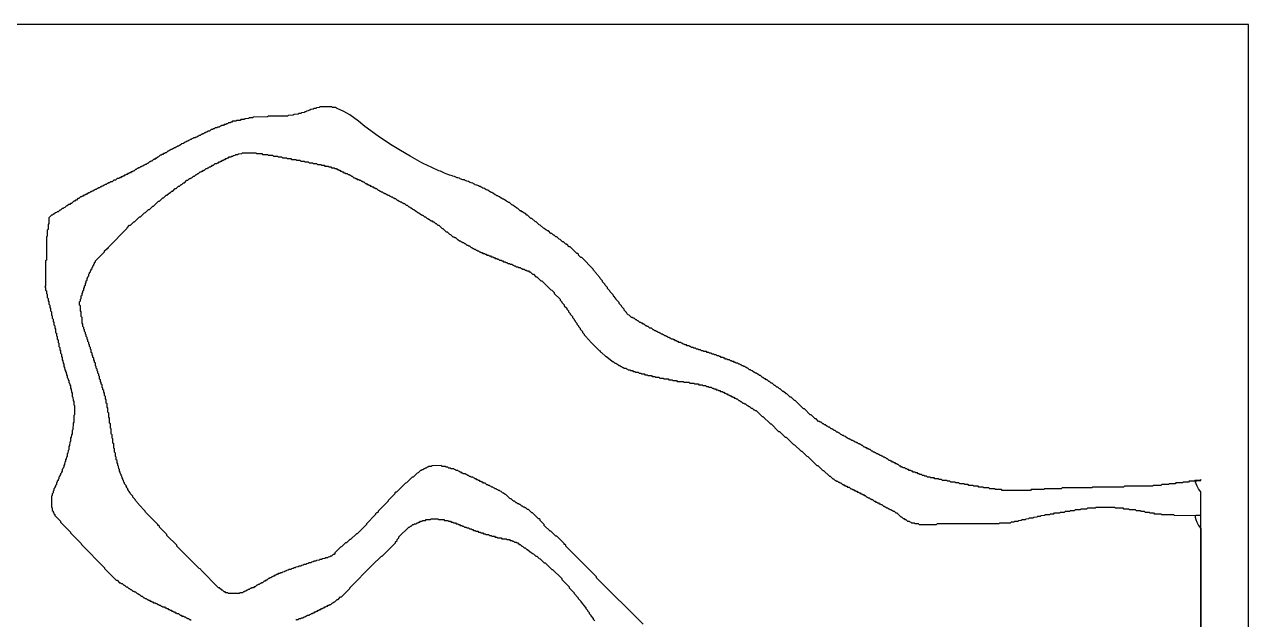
# Model space of a CAD drawing. Header units: millimetres. Extents: x 0 to 6416, y -3898 to 1268.
# Drawn here: x 3081 to 3818, y -1737 to -1379 of the extents above; entities that cross this region are included whole.
import ezdxf

# ---------------------------------------------------------------- set-up
doc = ezdxf.new("R2010")
doc.units = ezdxf.units.MM
for name, color, linetype in [('CUT_OUTER', 1, 'Continuous'), ('ENGRAVE_NEXT', 3, 'Continuous'), ('SHEET_EDGE', 7, 'Continuous')]:
    doc.layers.add(name, color=color, linetype=linetype)

msp = doc.modelspace()

# ---------------------------------------------------------------- linework, layer by layer
at = {"layer": 'CUT_OUTER'}
for points in [[(3788.92, -2097.9), (3788.92, -1660.32), (3787.54, -1658.4), (3786.68, -1656.9), (3786.05, -1655.4), (3785.79, -1654.4), (3785.77, -1653.9), (3785.92, -1653.75), (3786.42, -1653.53), (3788.92, -1653.41), (3788.92, -1652.9), (3788.42, -1653.39), (3785.42, -1653.39), (3784.92, -1653.88), (3781.92, -1653.89), (3781.42, -1654.37), (3778.42, -1654.39), (3777.92, -1654.87), (3773.92, -1654.89), (3773.42, -1655.37), (3769.92, -1655.39), (3769.42, -1655.87), (3765.42, -1655.89), (3764.92, -1656.37), (3760.42, -1656.39), (3759.92, -1656.87), (3742.92, -1656.89), (3742.42, -1657.38), (3723.92, -1657.39), (3723.42, -1657.88), (3705.42, -1657.89), (3704.92, -1658.37), (3694.92, -1658.39), (3694.42, -1658.87), (3686.92, -1658.89), (3686.42, -1659.37), (3669.42, -1659.36), (3668.92, -1658.88), (3665.42, -1658.86), (3664.92, -1658.38), (3661.92, -1658.36), (3661.42, -1657.88), (3658.42, -1657.86), (3657.92, -1657.38), (3655.42, -1657.36), (3654.92, -1656.88), (3652.42, -1656.86), (3651.92, -1656.38), (3649.42, -1656.36), (3648.92, -1655.88), (3646.92, -1655.86), (3646.42, -1655.38), (3643.92, -1655.36), (3643.42, -1654.88), (3641.42, -1654.86), (3640.92, -1654.38), (3638.42, -1654.36), (3637.92, -1653.88), (3636.42, -1653.86), (3635.92, -1653.38), (3633.42, -1653.35), (3632.92, -1652.88), (3631.42, -1652.85), (3630.92, -1652.38), (3628.92, -1652.35), (3628.42, -1651.88), (3626.42, -1651.85), (3625.92, -1651.37), (3624.42, -1651.35), (3623.92, -1650.87), (3622.92, -1650.85), (3622.42, -1650.37), (3621.42, -1650.35), (3620.92, -1649.87), (3619.92, -1649.85), (3619.47, -1649.4), (3618.92, -1649.35), (3618.42, -1648.87), (3617.42, -1648.85), (3616.92, -1648.37), (3615.92, -1648.35), (3615.47, -1647.9), (3614.92, -1647.85), (3614.42, -1647.37), (3613.42, -1647.35), (3612.97, -1646.9), (3612.42, -1646.85), (3611.92, -1646.37), (3611.42, -1646.35), (3610.92, -1645.87), (3609.92, -1645.85), (3609.47, -1645.4), (3608.92, -1645.35), (3608.42, -1644.87), (3607.92, -1644.85), (3606.92, -1643.87), (3606.42, -1643.85), (3605.92, -1643.37), (3605.42, -1643.35), (3604.92, -1642.87), (3604.42, -1642.85), (3603.92, -1642.37), (3603.42, -1642.35), (3602.92, -1641.87), (3602.42, -1641.85), (3601.92, -1641.37), (3601.42, -1641.35), (3600.42, -1640.37), (3599.92, -1640.36), (3599.42, -1639.87), (3598.92, -1639.86), (3598.42, -1639.37), (3597.92, -1639.35), (3597.42, -1638.87), (3596.92, -1638.85), (3596.42, -1638.37), (3595.92, -1638.35), (3595.42, -1637.87), (3594.92, -1637.85), (3594.42, -1637.37), (3593.92, -1637.35), (3593.42, -1636.87), (3592.92, -1636.85), (3592.42, -1636.37), (3591.92, -1636.35), (3591.42, -1635.87), (3590.92, -1635.85), (3589.92, -1634.87), (3589.42, -1634.86), (3588.92, -1634.37), (3588.42, -1634.35), (3587.92, -1633.87), (3587.42, -1633.85), (3586.92, -1633.37), (3586.42, -1633.35), (3585.42, -1632.37), (3584.92, -1632.36), (3584.42, -1631.87), (3583.92, -1631.86), (3583.42, -1631.37), (3582.92, -1631.35), (3582.42, -1630.87), (3581.92, -1630.85), (3581.42, -1630.37), (3580.92, -1630.35), (3580.42, -1629.87), (3579.92, -1629.85), (3579.42, -1629.37), (3578.92, -1629.35), (3578.42, -1628.87), (3577.92, -1628.85), (3577.42, -1628.37), (3576.92, -1628.35), (3576.42, -1627.87), (3575.92, -1627.85), (3574.92, -1626.87), (3574.42, -1626.85), (3573.92, -1626.37), (3573.42, -1626.35), (3572.92, -1625.87), (3572.42, -1625.85), (3571.46, -1624.9), (3570.92, -1624.85), (3570.42, -1624.37), (3569.92, -1624.35), (3568.92, -1623.37), (3568.42, -1623.36), (3567.92, -1622.87), (3567.42, -1622.85), (3566.92, -1622.37), (3566.42, -1622.35), (3565.42, -1621.37), (3564.92, -1621.35), (3564.42, -1620.87), (3563.92, -1620.85), (3562.92, -1619.87), (3562.42, -1619.85), (3561.92, -1619.37), (3561.42, -1619.35), (3560.42, -1618.37), (3559.92, -1618.35), (3559.42, -1617.87), (3558.92, -1617.85), (3557.42, -1616.37), (3556.92, -1616.35), (3554.45, -1613.9), (3553.92, -1613.85), (3550.45, -1610.4), (3549.92, -1610.36), (3544.94, -1605.4), (3544.42, -1605.36), (3542.44, -1603.4), (3541.92, -1603.36), (3539.92, -1601.38), (3539.42, -1601.36), (3537.94, -1599.9), (3537.42, -1599.86), (3535.92, -1598.38), (3535.42, -1598.37), (3534.42, -1597.38), (3533.92, -1597.37), (3532.92, -1596.38), (3532.42, -1596.36), (3530.94, -1594.9), (3530.42, -1594.87), (3529.42, -1593.88), (3528.92, -1593.87), (3527.92, -1592.88), (3527.42, -1592.87), (3526.92, -1592.38), (3526.42, -1592.37), (3525.44, -1591.4), (3524.92, -1591.37), (3523.92, -1590.38), (3523.42, -1590.37), (3522.42, -1589.38), (3521.92, -1589.37), (3521.42, -1588.88), (3520.92, -1588.87), (3520.42, -1588.38), (3519.92, -1588.37), (3518.94, -1587.4), (3518.42, -1587.37), (3517.92, -1586.88), (3517.42, -1586.87), (3516.42, -1585.88), (3515.92, -1585.87), (3515.42, -1585.38), (3514.92, -1585.37), (3514.42, -1584.88), (3513.92, -1584.87), (3513.42, -1584.38), (3512.92, -1584.37), (3512.42, -1583.88), (3511.92, -1583.87), (3511.45, -1583.4), (3510.92, -1583.37), (3510.42, -1582.88), (3509.42, -1582.87), (3508.95, -1582.4), (3508.42, -1582.37), (3507.92, -1581.88), (3506.92, -1581.86), (3506.45, -1581.4), (3505.92, -1581.37), (3505.42, -1580.88), (3504.42, -1580.86), (3503.92, -1580.38), (3502.92, -1580.36), (3502.45, -1579.9), (3501.92, -1579.87), (3501.42, -1579.38), (3500.42, -1579.36), (3499.95, -1578.9), (3499.42, -1578.87), (3498.92, -1578.38), (3497.92, -1578.36), (3497.42, -1577.88), (3496.42, -1577.86), (3495.92, -1577.38), (3494.92, -1577.36), (3494.42, -1576.88), (3493.42, -1576.86), (3492.92, -1576.38), (3491.92, -1576.36), (3491.42, -1575.88), (3489.92, -1575.86), (3489.42, -1575.38), (3488.42, -1575.36), (3487.92, -1574.88), (3486.92, -1574.85), (3486.42, -1574.38), (3485.42, -1574.35), (3484.92, -1573.88), (3483.92, -1573.85), (3483.42, -1573.37), (3482.42, -1573.35), (3481.97, -1572.9), (3481.42, -1572.85), (3480.92, -1572.37), (3479.92, -1572.35), (3479.42, -1571.87), (3478.42, -1571.85), (3477.97, -1571.4), (3477.42, -1571.35), (3476.92, -1570.87), (3476.42, -1570.85), (3475.92, -1570.37), (3474.92, -1570.35), (3474.47, -1569.9), (3473.92, -1569.85), (3473.42, -1569.37), (3472.92, -1569.35), (3472.42, -1568.87), (3471.92, -1568.85), (3471.42, -1568.37), (3470.42, -1568.34), (3469.92, -1567.87), (3469.42, -1567.85), (3468.92, -1567.37), (3468.42, -1567.35), (3467.92, -1566.87), (3467.42, -1566.85), (3466.92, -1566.37), (3466.42, -1566.35), (3465.92, -1565.87), (3465.42, -1565.84), (3464.92, -1565.37), (3464.42, -1565.34), (3463.92, -1564.87), (3463.42, -1564.84), (3462.92, -1564.36), (3462.42, -1564.34), (3461.92, -1563.86), (3461.42, -1563.84), (3460.92, -1563.36), (3460.42, -1563.34), (3459.92, -1562.86), (3459.42, -1562.84), (3458.42, -1561.87), (3457.42, -1561.83), (3456.42, -1560.86), (3455.92, -1560.84), (3455.42, -1560.36), (3454.92, -1560.33), (3453.92, -1559.36), (3453.42, -1559.34), (3452.92, -1558.86), (3452.42, -1558.83), (3451.92, -1558.36), (3451.42, -1558.33), (3450.42, -1557.36), (3449.92, -1557.33), (3449.42, -1556.85), (3448.92, -1556.82), (3447.92, -1555.86), (3447.42, -1555.82), (3446.92, -1555.35), (3446.42, -1555.31), (3444.98, -1553.9), (3444.42, -1553.8), (3443.51, -1552.9), (3443.47, -1552.4), (3442, -1550.9), (3441.96, -1550.4), (3440.49, -1548.9), (3440.46, -1548.4), (3438.99, -1546.9), (3438.96, -1546.4), (3436.99, -1544.4), (3436.96, -1543.9), (3435.48, -1542.4), (3435.42, -1541.85), (3433.48, -1539.9), (3433.46, -1539.4), (3431.98, -1537.9), (3431.92, -1537.35), (3430.48, -1535.9), (3430.42, -1535.35), (3428.98, -1533.9), (3428.92, -1533.35), (3427.48, -1531.9), (3427.42, -1531.35), (3425.48, -1529.4), (3425.42, -1528.85), (3423.48, -1526.9), (3423.42, -1526.36), (3416.47, -1519.4), (3415.92, -1519.33), (3414.98, -1518.4), (3414.49, -1517.9), (3414.46, -1517.4), (3413.96, -1516.9), (3413.42, -1516.83), (3409.47, -1512.9), (3408.92, -1512.82), (3407.48, -1511.4), (3406.92, -1511.32), (3405.48, -1509.9), (3404.92, -1509.81), (3403.48, -1508.4), (3402.92, -1508.31), (3401.42, -1506.85), (3400.92, -1506.81), (3399.92, -1505.84), (3399.42, -1505.8), (3398.42, -1504.84), (3397.92, -1504.79), (3396.42, -1503.34), (3395.92, -1503.3), (3395.42, -1502.83), (3394.92, -1502.78), (3393.92, -1501.83), (3393.42, -1501.78), (3391.51, -1499.9), (3391.42, -1499.83), (3390.92, -1499.77), (3389.01, -1497.9), (3388.92, -1497.83), (3388.42, -1497.77), (3386.51, -1495.9), (3386.42, -1495.82), (3385.92, -1495.77), (3383.92, -1493.82), (3383.42, -1493.77), (3382.53, -1492.9), (3382.42, -1492.82), (3381.92, -1492.76), (3380.92, -1491.82), (3380.42, -1491.76), (3379.92, -1491.3), (3379.42, -1491.23), (3378.04, -1489.9), (3377.92, -1489.81), (3377.42, -1489.74), (3376.42, -1488.8), (3375.92, -1488.73), (3374.92, -1487.8), (3374.42, -1487.72), (3372.92, -1486.3), (3372.42, -1486.24), (3371.92, -1485.79), (3371.42, -1485.71), (3370.42, -1484.79), (3369.92, -1484.72), (3369.42, -1484.29), (3368.92, -1484.21), (3368.42, -1483.77), (3367.92, -1483.69), (3366.92, -1482.78), (3366.42, -1482.7), (3365.92, -1482.27), (3365.42, -1482.19), (3364.92, -1481.76), (3364.42, -1481.66), (3363.42, -1480.77), (3362.92, -1480.68), (3362.42, -1480.26), (3361.92, -1480.17), (3361.42, -1479.75), (3360.92, -1479.65), (3359.92, -1478.77), (3358.92, -1478.61), (3357.92, -1477.76), (3356.92, -1477.61), (3356.42, -1477.22), (3355.92, -1477.11), (3355.42, -1476.72), (3354.92, -1476.61), (3354.42, -1476.22), (3353.92, -1476.11), (3353.42, -1475.73), (3352.42, -1475.55), (3351.92, -1475.2), (3351.42, -1475.07), (3350.92, -1474.71), (3349.92, -1474.51), (3349.42, -1474.17), (3348.92, -1474.04), (3348.42, -1473.69), (3347.42, -1473.48), (3346.92, -1473.15), (3346.42, -1473.01), (3345.92, -1472.68), (3344.92, -1472.56), (3343.42, -1471.95), (3342.92, -1471.65), (3341.92, -1471.51), (3341.42, -1471.34), (3339.92, -1470.62), (3338.92, -1470.46), (3338.42, -1470.3), (3337.92, -1470.05), (3336.92, -1469.78), (3336.42, -1469.53), (3335.92, -1469.42), (3334.92, -1469), (3333.92, -1468.69), (3331.42, -1467.47), (3330.42, -1467.13), (3328.92, -1466.41), (3327.92, -1466.05), (3325.42, -1464.83), (3324.42, -1464.44), (3320.34, -1462.4), (3313.18, -1458.4), (3307.42, -1455.07), (3301.42, -1451.31), (3293.92, -1446.42), (3285.92, -1440.54), (3282.06, -1437.4), (3276.92, -1433.48), (3273.42, -1431.45), (3269.42, -1429.63), (3268.92, -1429.51), (3268.42, -1429.21), (3266.92, -1429.14), (3266.42, -1429.05), (3265.92, -1428.74), (3258.92, -1428.8), (3258.42, -1429.2), (3256.92, -1429.31), (3256.42, -1429.72), (3255.42, -1429.8), (3254.92, -1430.21), (3253.42, -1430.31), (3252.92, -1430.74), (3252.42, -1430.8), (3252.24, -1430.9), (3251.92, -1431.22), (3250.92, -1431.31), (3250.42, -1431.73), (3249.92, -1431.79), (3249.42, -1432.21), (3247.92, -1432.31), (3247.42, -1432.73), (3246.42, -1432.81), (3245.92, -1433.22), (3243.42, -1433.32), (3242.92, -1433.74), (3239.92, -1433.83), (3239.42, -1434.25), (3227.92, -1434.36), (3227.42, -1434.8), (3218.92, -1434.87), (3218.42, -1435.33), (3216.42, -1435.37), (3215.92, -1435.83), (3213.92, -1435.87), (3213.42, -1436.34), (3211.42, -1436.37), (3210.92, -1436.84), (3208.92, -1436.87), (3208.42, -1437.35), (3206.42, -1437.38), (3205.92, -1437.86), (3205.37, -1437.9), (3204.92, -1438.35), (3203.92, -1438.37), (3203.42, -1438.85), (3202.86, -1438.9), (3202.42, -1439.35), (3201.42, -1439.37), (3200.92, -1439.85), (3199.92, -1439.88), (3199.42, -1440.36), (3198.87, -1440.4), (3198.42, -1440.85), (3197.42, -1440.88), (3196.92, -1441.35), (3195.92, -1441.38), (3195.42, -1441.86), (3194.87, -1441.9), (3194.42, -1442.36), (3193.42, -1442.38), (3192.42, -1443.35), (3191.42, -1443.38), (3190.92, -1443.86), (3190.42, -1443.88), (3189.92, -1444.36), (3189.42, -1444.37), (3188.92, -1444.86), (3188.42, -1444.87), (3187.92, -1445.36), (3187.42, -1445.37), (3186.92, -1445.86), (3186.42, -1445.87), (3185.92, -1446.36), (3185.42, -1446.37), (3184.92, -1446.86), (3184.37, -1446.9), (3183.92, -1447.36), (3182.92, -1447.38), (3182.42, -1447.86), (3181.88, -1447.9), (3181.42, -1448.36), (3180.92, -1448.38), (3180.42, -1448.86), (3179.92, -1448.88), (3179.42, -1449.36), (3178.92, -1449.38), (3178.42, -1449.86), (3177.92, -1449.88), (3176.92, -1450.85), (3175.92, -1450.88), (3174.92, -1451.86), (3174.42, -1451.87), (3173.92, -1452.36), (3173.42, -1452.38), (3172.92, -1452.86), (3172.42, -1452.88), (3171.92, -1453.36), (3171.42, -1453.38), (3170.92, -1453.86), (3170.42, -1453.88), (3169.92, -1454.36), (3169.42, -1454.38), (3168.92, -1454.86), (3168.42, -1454.88), (3167.92, -1455.36), (3167.42, -1455.38), (3166.42, -1456.36), (3165.92, -1456.37), (3165.42, -1456.86), (3164.92, -1456.88), (3164.42, -1457.36), (3163.92, -1457.38), (3163.42, -1457.86), (3162.92, -1457.88), (3161.92, -1458.86), (3161.38, -1458.9), (3160.42, -1459.86), (3159.92, -1459.87), (3159.42, -1460.36), (3158.92, -1460.38), (3157.92, -1461.36), (3157.42, -1461.37), (3156.92, -1461.86), (3156.42, -1461.88), (3155.42, -1462.85), (3154.92, -1462.87), (3154.42, -1463.36), (3153.92, -1463.37), (3153.42, -1463.86), (3152.92, -1463.87), (3152.42, -1464.36), (3151.92, -1464.37), (3151.42, -1464.86), (3150.92, -1464.87), (3150.42, -1465.36), (3149.92, -1465.37), (3149.42, -1465.86), (3148.92, -1465.87), (3148.42, -1466.36), (3147.92, -1466.38), (3146.92, -1467.35), (3146.42, -1467.37), (3145.92, -1467.86), (3145.42, -1467.87), (3144.92, -1468.36), (3144.42, -1468.37), (3143.92, -1468.86), (3143.42, -1468.87), (3142.92, -1469.36), (3142.42, -1469.37), (3141.92, -1469.86), (3141.42, -1469.87), (3140.92, -1470.36), (3140.42, -1470.37), (3139.92, -1470.86), (3139.42, -1470.87), (3138.92, -1471.36), (3138.37, -1471.4), (3137.92, -1471.85), (3136.92, -1471.88), (3135.92, -1472.85), (3134.92, -1472.88), (3133.92, -1473.85), (3132.92, -1473.88), (3132.42, -1474.36), (3131.88, -1474.4), (3131.42, -1474.86), (3130.92, -1474.87), (3130.42, -1475.36), (3129.92, -1475.37), (3129.42, -1475.86), (3128.92, -1475.87), (3128.42, -1476.36), (3127.92, -1476.37), (3127.42, -1476.86), (3126.92, -1476.87), (3126.42, -1477.36), (3125.92, -1477.37), (3125.42, -1477.86), (3124.92, -1477.87), (3124.42, -1478.36), (3123.92, -1478.37), (3123.42, -1478.86), (3122.92, -1478.87), (3122.42, -1479.36), (3121.92, -1479.37), (3121.42, -1479.86), (3120.92, -1479.87), (3120.42, -1480.36), (3119.92, -1480.37), (3119.42, -1480.86), (3118.92, -1480.87), (3118.42, -1481.36), (3117.92, -1481.37), (3117.42, -1481.86), (3116.92, -1481.87), (3116.42, -1482.36), (3115.92, -1482.38), (3115.42, -1482.86), (3114.92, -1482.88), (3113.92, -1483.86), (3113.38, -1483.9), (3112.42, -1484.85), (3111.92, -1484.87), (3111.42, -1485.36), (3110.88, -1485.4), (3109.42, -1486.85), (3108.92, -1486.87), (3108.42, -1487.36), (3107.92, -1487.37), (3106.92, -1488.35), (3106.38, -1488.4), (3105.42, -1489.35), (3104.92, -1489.37), (3104.42, -1489.86), (3103.92, -1489.87), (3102.92, -1490.86), (3102.42, -1490.87), (3101.42, -1491.86), (3100.92, -1491.87), (3100.42, -1492.36), (3099.92, -1492.38), (3098.92, -1493.36), (3098.42, -1493.38), (3097.92, -1493.87), (3097.42, -1493.88), (3095.92, -1495.38), (3095.87, -1498.9), (3095.39, -1499.4), (3095.37, -1502.4), (3094.89, -1502.9), (3094.86, -1506.4), (3094.39, -1506.9), (3094.36, -1520.9), (3093.89, -1521.4), (3093.88, -1536.4), (3093.4, -1536.9), (3093.88, -1537.4), (3093.9, -1538.9), (3094.37, -1539.4), (3094.39, -1540.9), (3094.87, -1541.4), (3094.9, -1543.4), (3095.37, -1543.9), (3095.4, -1545.4), (3095.87, -1545.9), (3095.89, -1547.4), (3096.37, -1547.9), (3096.39, -1549.4), (3096.87, -1549.9), (3096.89, -1551.4), (3097.37, -1551.9), (3097.4, -1553.9), (3097.88, -1554.4), (3097.9, -1555.9), (3098.38, -1556.4), (3098.4, -1557.9), (3098.88, -1558.4), (3098.9, -1559.9), (3099.38, -1560.4), (3099.4, -1561.9), (3099.88, -1562.4), (3099.9, -1564.4), (3100.38, -1564.9), (3100.4, -1566.4), (3100.88, -1566.9), (3100.9, -1568.4), (3101.38, -1568.9), (3101.4, -1570.4), (3101.88, -1570.9), (3101.9, -1572.9), (3102.38, -1573.4), (3102.4, -1574.9), (3102.88, -1575.4), (3102.9, -1576.9), (3103.38, -1577.4), (3103.4, -1578.9), (3103.88, -1579.4), (3103.9, -1580.9), (3104.38, -1581.4), (3104.4, -1582.9), (3104.88, -1583.4), (3104.9, -1584.9), (3105.38, -1585.4), (3105.4, -1586.9), (3105.89, -1587.4), (3105.92, -1587.94), (3106.38, -1588.4), (3106.4, -1589.9), (3106.88, -1590.4), (3106.9, -1591.4), (3107.38, -1591.9), (3107.4, -1592.9), (3107.88, -1593.4), (3107.9, -1594.4), (3108.38, -1594.9), (3108.4, -1595.9), (3108.88, -1596.4), (3108.9, -1597.9), (3109.38, -1598.4), (3109.4, -1600.4), (3109.88, -1600.9), (3109.9, -1602.9), (3110.38, -1603.4), (3110.4, -1605.4), (3110.88, -1605.9), (3110.9, -1607.9), (3111.37, -1608.4), (3111.38, -1608.9), (3111.37, -1613.9), (3110.9, -1614.4), (3110.88, -1618.4), (3110.4, -1618.9), (3110.37, -1622.9), (3109.9, -1623.4), (3109.87, -1625.4), (3109.4, -1625.9), (3109.38, -1627.4), (3108.9, -1627.9), (3108.88, -1629.9), (3108.4, -1630.4), (3108.38, -1632.4), (3107.9, -1632.9), (3107.87, -1634.9), (3107.4, -1635.4), (3107.37, -1636.9), (3106.9, -1637.4), (3106.87, -1638.9), (3106.39, -1639.4), (3106.37, -1640.4), (3105.89, -1640.9), (3105.88, -1641.9), (3105.4, -1642.4), (3105.37, -1643.9), (3104.89, -1644.4), (3104.87, -1645.4), (3104.42, -1645.86), (3104.38, -1646.4), (3103.89, -1646.9), (3103.87, -1647.9), (3103.42, -1648.36), (3103.38, -1648.9), (3102.89, -1649.4), (3102.88, -1649.9), (3102.39, -1650.4), (3102.38, -1650.9), (3101.9, -1651.4), (3101.88, -1652.4), (3101.42, -1652.86), (3101.38, -1653.4), (3100.9, -1653.9), (3100.88, -1654.4), (3100.4, -1654.9), (3100.38, -1655.9), (3099.92, -1656.36), (3099.88, -1656.9), (3099.4, -1657.4), (3099.39, -1657.9), (3098.9, -1658.4), (3098.88, -1659.4), (3098.4, -1659.9), (3098.39, -1660.9), (3097.9, -1661.4), (3097.89, -1662.4), (3097.4, -1662.9), (3097.4, -1669.4), (3097.89, -1669.9), (3097.9, -1671.4), (3098.39, -1671.9), (3098.4, -1672.4), (3098.89, -1672.9), (3098.92, -1673.43), (3099.39, -1673.9), (3099.4, -1674.4), (3102.87, -1677.9), (3102.92, -1678.43), (3108.86, -1684.4), (3108.92, -1684.94), (3115.36, -1691.4), (3115.42, -1691.94), (3129.36, -1705.9), (3129.42, -1706.44), (3136.39, -1713.4), (3136.92, -1713.44), (3138.42, -1714.92), (3138.92, -1714.94), (3139.42, -1715.42), (3139.92, -1715.44), (3140.92, -1716.42), (3141.42, -1716.44), (3142.42, -1717.42), (3142.92, -1717.44), (3143.92, -1718.42), (3144.42, -1718.44), (3144.92, -1718.92), (3145.42, -1718.94), (3146.42, -1719.92), (3146.92, -1719.94), (3147.42, -1720.42), (3147.92, -1720.44), (3148.92, -1721.42), (3149.42, -1721.44), (3149.92, -1721.92), (3150.42, -1721.94), (3151.39, -1722.9), (3151.92, -1722.94), (3152.92, -1723.92), (3153.42, -1723.93), (3153.92, -1724.42), (3154.42, -1724.43), (3154.92, -1724.92), (3155.42, -1724.93), (3155.92, -1725.42), (3156.42, -1725.43), (3156.92, -1725.92), (3157.42, -1725.93), (3157.88, -1726.4), (3158.42, -1726.43), (3158.92, -1726.92), (3159.92, -1726.94), (3160.38, -1727.4), (3160.92, -1727.43), (3161.42, -1727.92), (3161.92, -1727.93), (3162.42, -1728.42), (3162.92, -1728.43), (3163.42, -1728.92), (3163.92, -1728.93), (3164.42, -1729.42), (3165.42, -1729.44), (3165.88, -1729.9), (3166.42, -1729.93), (3166.92, -1730.42), (3167.42, -1730.43), (3167.92, -1730.92), (3168.42, -1730.93), (3168.92, -1731.42), (3169.42, -1731.43), (3169.92, -1731.92), (3170.42, -1731.93), (3170.92, -1732.42), (3171.42, -1732.43), (3171.92, -1732.92), (3172.42, -1732.93), (3172.92, -1733.42), (3173.92, -1733.44), (3174.92, -1734.42), (3175.42, -1734.43), (3175.92, -1734.92), (3176.92, -1734.93), (3177.38, -1735.4), (3177.92, -1735.43), (3178.42, -1735.92), (3178.92, -1735.93), (3179.42, -1736.42), (3179.92, -1736.43), (3180.42, -1736.92), (3180.92, -1736.93), (3181.42, -1737.42)], [(3244.42, -1737.42), (3244.92, -1736.94), (3245.92, -1736.92), (3246.42, -1736.44), (3247.42, -1736.42), (3247.92, -1735.94), (3248.92, -1735.92), (3249.42, -1735.43), (3249.92, -1735.42), (3250.42, -1734.94), (3250.95, -1734.9), (3251.42, -1734.44), (3252.42, -1734.42), (3252.92, -1733.93), (3253.45, -1733.9), (3253.92, -1733.43), (3254.42, -1733.42), (3254.92, -1732.93), (3255.42, -1732.92), (3255.92, -1732.43), (3256.42, -1732.42), (3256.92, -1731.93), (3257.42, -1731.92), (3257.92, -1731.43), (3258.45, -1731.4), (3258.92, -1730.93), (3259.42, -1730.92), (3259.92, -1730.43), (3260.42, -1730.42), (3260.92, -1729.93), (3261.42, -1729.92), (3261.92, -1729.43), (3262.42, -1729.42), (3262.92, -1728.93), (3263.42, -1728.92), (3263.92, -1728.43), (3264.42, -1728.42), (3264.92, -1727.93), (3265.42, -1727.92), (3266.42, -1726.93), (3266.92, -1726.92), (3267.42, -1726.43), (3267.92, -1726.42), (3269.42, -1724.93), (3269.94, -1724.9), (3271.42, -1723.43), (3271.94, -1723.4), (3276.92, -1718.42), (3276.95, -1717.9), (3290.42, -1704.43), (3295.92, -1698.94), (3296.44, -1698.9), (3304.42, -1690.93), (3304.45, -1690.4), (3305.42, -1689.43), (3305.46, -1688.9), (3306.44, -1687.9), (3306.47, -1687.4), (3312.42, -1681.46), (3312.92, -1681.44), (3313.42, -1680.95), (3313.92, -1680.93), (3314.92, -1679.96), (3315.42, -1679.94), (3315.92, -1679.46), (3316.92, -1679.43), (3317.42, -1678.95), (3317.92, -1678.93), (3318.42, -1678.46), (3318.98, -1678.4), (3319.42, -1677.96), (3320.42, -1677.93), (3320.92, -1677.46), (3322.42, -1677.43), (3322.92, -1676.96), (3325.42, -1676.93), (3325.92, -1676.46), (3327.92, -1676.44), (3329.92, -1676.46), (3330.42, -1676.93), (3333.42, -1676.95), (3333.92, -1677.42), (3335.92, -1677.45), (3336.42, -1677.92), (3337.42, -1677.94), (3337.92, -1678.42), (3338.92, -1678.44), (3339.42, -1678.92), (3340.42, -1678.94), (3340.92, -1679.42), (3341.92, -1679.44), (3342.38, -1679.9), (3342.92, -1679.93), (3343.42, -1680.42), (3344.42, -1680.43), (3344.88, -1680.9), (3345.42, -1680.93), (3345.92, -1681.42), (3346.92, -1681.43), (3347.42, -1681.92), (3348.42, -1681.93), (3348.92, -1682.41), (3349.92, -1682.43), (3350.39, -1682.9), (3350.92, -1682.92), (3351.42, -1683.41), (3352.42, -1683.43), (3352.92, -1683.91), (3353.92, -1683.92), (3354.42, -1684.41), (3355.42, -1684.42), (3355.92, -1684.91), (3356.92, -1684.92), (3357.42, -1685.41), (3358.42, -1685.42), (3358.92, -1685.91), (3360.42, -1685.92), (3360.92, -1686.41), (3361.92, -1686.42), (3362.42, -1686.91), (3363.92, -1686.92), (3364.42, -1687.41), (3365.42, -1687.42), (3365.92, -1687.91), (3367.92, -1687.93), (3368.42, -1688.41), (3370.92, -1688.43), (3371.42, -1688.91), (3372.92, -1688.93), (3373.42, -1689.42), (3374.42, -1689.43), (3374.88, -1689.9), (3375.42, -1689.93), (3375.92, -1690.42), (3376.92, -1690.43), (3377.42, -1690.92), (3377.92, -1690.93), (3378.89, -1691.9), (3379.42, -1691.93), (3380.42, -1692.92), (3380.92, -1692.93), (3381.92, -1693.92), (3382.42, -1693.93), (3383.42, -1694.92), (3383.92, -1694.93), (3385.42, -1696.42), (3385.92, -1696.43), (3386.92, -1697.42), (3387.42, -1697.43), (3388.89, -1698.9), (3389.42, -1698.93), (3390.92, -1700.42), (3391.42, -1700.43), (3393.89, -1702.9), (3394.42, -1702.93), (3398.4, -1706.9), (3398.92, -1706.93), (3404.39, -1712.4), (3404.42, -1712.92), (3408.89, -1717.4), (3408.92, -1717.92), (3411.89, -1720.9), (3411.92, -1721.42), (3414.39, -1723.9), (3414.4, -1724.4), (3415.89, -1725.9), (3415.9, -1726.4), (3417.39, -1727.9), (3417.42, -1728.42), (3418.89, -1729.9), (3418.9, -1730.4), (3419.89, -1731.4), (3419.9, -1731.9), (3420.89, -1732.9), (3420.9, -1733.4), (3421.89, -1734.4), (3421.9, -1734.9), (3423.39, -1736.4), (3423.4, -1736.9), (3424.39, -1737.9)]]:
    msp.add_lwpolyline(points, dxfattribs=at)
at = {"layer": 'ENGRAVE_NEXT'}
msp.add_lwpolyline([(3453.39, -1739.9), (3425.42, -1711.92), (3425.39, -1711.4), (3406.92, -1692.92), (3406.88, -1692.4), (3406.42, -1691.93), (3405.92, -1691.92), (3405.89, -1691.4), (3403.42, -1688.93), (3401.42, -1686.93), (3400.89, -1686.9), (3397.92, -1683.93), (3397.39, -1683.9), (3393.92, -1680.42), (3393.88, -1679.9), (3391.42, -1677.43), (3391.37, -1676.9), (3390.92, -1676.45), (3390.39, -1676.4), (3386.92, -1672.94), (3386.39, -1672.9), (3384.42, -1670.94), (3383.92, -1670.93), (3382.92, -1669.94), (3382.42, -1669.93), (3381.92, -1669.44), (3381.42, -1669.42), (3380.92, -1668.94), (3380.42, -1668.92), (3379.42, -1667.94), (3378.92, -1667.92), (3378.42, -1667.44), (3377.92, -1667.42), (3377.42, -1666.94), (3376.92, -1666.92), (3375.92, -1665.94), (3375.42, -1665.92), (3373.92, -1664.44), (3373.38, -1664.4), (3370.92, -1661.95), (3370.42, -1661.93), (3369.42, -1660.95), (3368.87, -1660.9), (3367.92, -1659.95), (3367.42, -1659.93), (3366.92, -1659.45), (3366.42, -1659.43), (3365.92, -1658.95), (3365.42, -1658.93), (3364.92, -1658.45), (3364.42, -1658.43), (3363.92, -1657.95), (3363.42, -1657.93), (3362.92, -1657.45), (3362.42, -1657.43), (3361.92, -1656.95), (3361.42, -1656.93), (3360.92, -1656.45), (3360.42, -1656.43), (3359.92, -1655.95), (3359.42, -1655.93), (3358.42, -1654.96), (3357.42, -1654.93), (3356.92, -1654.45), (3356.42, -1654.43), (3355.92, -1653.95), (3355.42, -1653.93), (3354.92, -1653.45), (3354.42, -1653.43), (3353.92, -1652.95), (3353.42, -1652.93), (3352.92, -1652.45), (3352.42, -1652.43), (3351.92, -1651.96), (3351.36, -1651.9), (3350.92, -1651.46), (3349.92, -1651.43), (3349.42, -1650.95), (3348.92, -1650.93), (3348.42, -1650.46), (3347.92, -1650.44), (3347.42, -1649.96), (3346.85, -1649.9), (3346.42, -1649.46), (3345.42, -1649.43), (3344.92, -1648.96), (3344.42, -1648.94), (3343.92, -1648.46), (3343.42, -1648.44), (3342.92, -1647.97), (3342.34, -1647.9), (3341.92, -1647.47), (3340.92, -1647.44), (3340.42, -1646.97), (3339.83, -1646.9), (3339.42, -1646.48), (3337.92, -1646.44), (3337.42, -1645.98), (3336.42, -1645.94), (3335.92, -1645.48), (3334.92, -1645.45), (3334.42, -1644.99), (3332.42, -1644.95), (3331.92, -1644.5), (3326.42, -1644.51), (3325.92, -1644.95), (3324.42, -1645.01), (3323.92, -1645.46), (3323.42, -1645.5), (3322.92, -1645.96), (3322.42, -1645.99), (3321.92, -1646.45), (3321.42, -1646.49), (3320.92, -1646.95), (3320.42, -1646.99), (3319.92, -1647.45), (3319.42, -1647.49), (3317.98, -1648.9), (3317.42, -1648.98), (3314.97, -1651.4), (3314.42, -1651.47), (3310.96, -1654.9), (3310.42, -1654.96), (3304.95, -1660.4), (3304.42, -1660.46), (3303.98, -1660.9), (3303.92, -1661.43), (3299.96, -1665.4), (3299.92, -1665.93), (3293.95, -1671.9), (3293.92, -1672.42), (3293.42, -1672.92), (3292.92, -1672.94), (3292.46, -1673.4), (3292.42, -1673.93), (3286.95, -1679.4), (3286.92, -1679.92), (3281.44, -1685.4), (3280.92, -1685.43), (3277.44, -1688.9), (3276.92, -1688.93), (3274.94, -1690.9), (3274.42, -1690.94), (3271.94, -1693.4), (3271.42, -1693.44), (3267.95, -1696.9), (3267.93, -1697.4), (3267.44, -1697.9), (3266.92, -1697.93), (3265.92, -1698.92), (3265.42, -1698.93), (3264.92, -1699.42), (3263.92, -1699.43), (3263.42, -1699.92), (3262.42, -1699.93), (3261.92, -1700.42), (3260.42, -1700.44), (3259.92, -1700.92), (3258.92, -1700.94), (3258.42, -1701.42), (3256.92, -1701.44), (3256.42, -1701.92), (3255.42, -1701.94), (3254.92, -1702.42), (3253.92, -1702.44), (3253.42, -1702.92), (3252.42, -1702.94), (3251.92, -1703.42), (3250.92, -1703.44), (3250.42, -1703.92), (3249.42, -1703.95), (3248.92, -1704.42), (3247.92, -1704.45), (3247.42, -1704.92), (3246.42, -1704.95), (3245.92, -1705.42), (3244.42, -1705.45), (3243.97, -1705.9), (3243.42, -1705.95), (3242.92, -1706.43), (3241.92, -1706.45), (3241.42, -1706.93), (3240.42, -1706.95), (3239.92, -1707.43), (3238.92, -1707.45), (3238.47, -1707.9), (3237.92, -1707.95), (3237.42, -1708.43), (3236.42, -1708.45), (3235.97, -1708.9), (3235.42, -1708.95), (3234.92, -1709.43), (3233.92, -1709.45), (3233.47, -1709.9), (3232.92, -1709.95), (3232.42, -1710.43), (3231.92, -1710.45), (3231.42, -1710.93), (3230.92, -1710.95), (3230.42, -1711.43), (3229.92, -1711.45), (3229.42, -1711.93), (3228.92, -1711.95), (3228.42, -1712.43), (3227.92, -1712.45), (3226.92, -1713.43), (3226.42, -1713.44), (3225.92, -1713.93), (3225.42, -1713.95), (3224.42, -1714.92), (3223.92, -1714.94), (3223.42, -1715.42), (3222.92, -1715.44), (3222.42, -1715.92), (3221.92, -1715.94), (3221.42, -1716.43), (3220.92, -1716.44), (3219.92, -1717.42), (3219.42, -1717.43), (3218.92, -1717.92), (3217.92, -1717.94), (3217.46, -1718.4), (3216.92, -1718.44), (3216.42, -1718.92), (3215.92, -1718.93), (3215.42, -1719.42), (3214.92, -1719.43), (3214.42, -1719.92), (3213.92, -1719.93), (3213.42, -1720.42), (3212.92, -1720.43), (3212.42, -1720.91), (3210.92, -1720.93), (3210.42, -1721.41), (3203.92, -1721.41), (3203.42, -1720.93), (3202.42, -1720.91), (3201.92, -1720.42), (3201.42, -1720.42), (3200.42, -1719.43), (3199.89, -1719.4), (3198.42, -1717.93), (3197.89, -1717.9), (3187.42, -1707.44), (3187.35, -1706.9), (3186.92, -1706.47), (3186.38, -1706.4), (3172.92, -1692.94), (3172.85, -1692.4), (3166.92, -1686.45), (3166.85, -1685.9), (3162.42, -1681.45), (3162.34, -1680.9), (3161.92, -1680.48), (3161.42, -1680.44), (3161.35, -1679.9), (3153.92, -1672.45), (3153.85, -1671.9), (3149.92, -1667.94), (3149.86, -1667.4), (3147.92, -1665.44), (3147.86, -1664.9), (3146.42, -1663.44), (3146.36, -1662.9), (3144.92, -1661.44), (3144.86, -1660.9), (3143.89, -1659.9), (3143.87, -1659.4), (3143.39, -1658.9), (3143.37, -1658.4), (3142.88, -1657.9), (3142.86, -1657.4), (3142.38, -1656.9), (3142.36, -1656.4), (3141.42, -1655.44), (3141.37, -1654.9), (3140.89, -1654.4), (3140.86, -1653.4), (3140.42, -1652.95), (3140.37, -1652.4), (3139.89, -1651.9), (3139.86, -1650.9), (3139.42, -1650.45), (3139.37, -1649.9), (3138.89, -1649.4), (3138.87, -1648.4), (3138.39, -1647.9), (3138.37, -1646.9), (3137.89, -1646.4), (3137.87, -1644.9), (3137.39, -1644.4), (3137.37, -1643.4), (3136.89, -1642.9), (3136.87, -1641.4), (3136.39, -1640.9), (3136.37, -1639.4), (3135.89, -1638.9), (3135.87, -1636.9), (3135.39, -1636.4), (3135.37, -1634.4), (3134.89, -1633.9), (3134.87, -1631.4), (3134.4, -1630.9), (3134.37, -1628.4), (3133.9, -1627.9), (3133.87, -1625.9), (3133.4, -1625.4), (3133.37, -1622.4), (3132.9, -1621.9), (3132.88, -1619.4), (3132.4, -1618.9), (3132.38, -1615.9), (3131.9, -1615.4), (3131.88, -1612.9), (3131.4, -1612.4), (3131.38, -1609.9), (3130.9, -1609.4), (3130.88, -1607.4), (3130.4, -1606.9), (3130.38, -1604.9), (3129.9, -1604.4), (3129.88, -1602.9), (3129.4, -1602.4), (3129.38, -1600.9), (3128.9, -1600.4), (3128.88, -1599.4), (3128.4, -1598.9), (3128.38, -1597.9), (3127.9, -1597.4), (3127.88, -1595.9), (3127.4, -1595.4), (3127.38, -1594.4), (3126.9, -1593.9), (3126.89, -1592.9), (3126.4, -1592.4), (3126.38, -1590.9), (3125.9, -1590.4), (3125.88, -1589.4), (3125.4, -1588.9), (3125.39, -1587.9), (3124.9, -1587.4), (3124.89, -1586.4), (3124.4, -1585.9), (3124.39, -1584.9), (3123.9, -1584.4), (3123.88, -1582.9), (3123.4, -1582.4), (3123.39, -1581.4), (3122.9, -1580.9), (3122.89, -1579.9), (3122.4, -1579.4), (3122.39, -1578.4), (3121.9, -1577.9), (3121.89, -1576.9), (3121.4, -1576.4), (3121.38, -1574.9), (3120.9, -1574.4), (3120.89, -1573.4), (3120.4, -1572.9), (3120.39, -1571.9), (3119.9, -1571.4), (3119.89, -1570.4), (3119.4, -1569.9), (3119.39, -1568.9), (3118.9, -1568.4), (3118.89, -1567.4), (3118.4, -1566.9), (3118.39, -1565.9), (3117.9, -1565.4), (3117.89, -1564.4), (3117.4, -1563.9), (3117.39, -1562.9), (3116.9, -1562.4), (3116.89, -1561.4), (3116.4, -1560.9), (3116.39, -1559.4), (3115.9, -1558.9), (3115.89, -1555.4), (3115.4, -1554.9), (3115.39, -1551.9), (3114.9, -1551.4), (3114.89, -1548.4), (3114.4, -1547.9), (3114.4, -1545.9), (3114.89, -1545.4), (3114.9, -1544.4), (3115.39, -1543.9), (3115.4, -1542.4), (3115.89, -1541.9), (3115.9, -1540.9), (3116.38, -1540.4), (3116.4, -1539.4), (3116.88, -1538.9), (3116.9, -1537.9), (3117.38, -1537.4), (3117.4, -1536.4), (3117.88, -1535.9), (3117.9, -1534.9), (3118.38, -1534.4), (3118.4, -1533.4), (3118.88, -1532.9), (3118.9, -1531.9), (3119.38, -1531.4), (3119.42, -1530.86), (3119.88, -1530.4), (3119.9, -1529.4), (3120.38, -1528.9), (3120.39, -1528.4), (3120.88, -1527.9), (3120.89, -1527.4), (3121.38, -1526.9), (3121.39, -1526.4), (3121.88, -1525.9), (3121.89, -1525.4), (3122.38, -1524.9), (3122.39, -1524.4), (3122.88, -1523.9), (3122.89, -1523.4), (3123.38, -1522.9), (3123.39, -1522.4), (3123.88, -1521.9), (3123.92, -1521.37), (3129.37, -1515.9), (3129.42, -1515.36), (3130.92, -1513.87), (3131.42, -1513.83), (3131.85, -1513.4), (3131.92, -1512.86), (3142.87, -1501.9), (3142.89, -1501.4), (3144.38, -1499.9), (3144.92, -1499.85), (3146.92, -1497.87), (3147.42, -1497.85), (3150.38, -1494.9), (3150.92, -1494.85), (3153.38, -1492.4), (3153.92, -1492.36), (3155.88, -1490.4), (3156.42, -1490.36), (3158.42, -1488.38), (3158.92, -1488.36), (3161.89, -1485.4), (3162.42, -1485.36), (3164.39, -1483.4), (3164.92, -1483.36), (3166.42, -1481.88), (3166.92, -1481.86), (3168.42, -1480.38), (3168.92, -1480.36), (3169.92, -1479.38), (3170.42, -1479.36), (3171.89, -1477.9), (3172.42, -1477.86), (3173.92, -1476.38), (3174.42, -1476.37), (3175.42, -1475.38), (3175.92, -1475.36), (3176.92, -1474.38), (3177.42, -1474.36), (3178.89, -1472.9), (3179.42, -1472.87), (3180.42, -1471.88), (3180.92, -1471.87), (3181.42, -1471.38), (3181.92, -1471.37), (3182.92, -1470.38), (3183.42, -1470.37), (3184.42, -1469.38), (3184.92, -1469.37), (3185.42, -1468.88), (3185.92, -1468.87), (3186.92, -1467.88), (3187.42, -1467.87), (3187.92, -1467.38), (3188.42, -1467.37), (3188.92, -1466.88), (3189.42, -1466.87), (3190.42, -1465.88), (3190.92, -1465.87), (3191.42, -1465.38), (3191.92, -1465.37), (3192.42, -1464.88), (3192.92, -1464.87), (3193.42, -1464.38), (3193.92, -1464.37), (3194.42, -1463.88), (3194.92, -1463.87), (3195.92, -1462.88), (3196.92, -1462.87), (3197.38, -1462.4), (3197.92, -1462.37), (3198.42, -1461.88), (3198.92, -1461.87), (3199.42, -1461.38), (3199.92, -1461.37), (3200.42, -1460.88), (3200.92, -1460.87), (3201.42, -1460.38), (3201.92, -1460.37), (3202.42, -1459.88), (3202.92, -1459.87), (3203.42, -1459.38), (3203.92, -1459.37), (3204.42, -1458.88), (3205.42, -1458.87), (3205.89, -1458.4), (3206.42, -1458.37), (3206.92, -1457.89), (3207.92, -1457.87), (3208.42, -1457.39), (3209.42, -1457.37), (3209.92, -1456.89), (3211.92, -1456.87), (3212.42, -1456.39), (3220.42, -1456.38), (3220.92, -1456.87), (3223.92, -1456.88), (3224.42, -1457.36), (3227.42, -1457.38), (3227.92, -1457.86), (3230.42, -1457.88), (3230.92, -1458.36), (3233.42, -1458.38), (3233.92, -1458.86), (3235.92, -1458.88), (3236.42, -1459.36), (3238.92, -1459.38), (3239.42, -1459.86), (3241.42, -1459.88), (3241.92, -1460.35), (3244.42, -1460.38), (3244.92, -1460.85), (3246.92, -1460.88), (3247.42, -1461.35), (3249.42, -1461.38), (3249.92, -1461.85), (3251.92, -1461.88), (3252.42, -1462.35), (3254.42, -1462.38), (3254.92, -1462.85), (3256.92, -1462.88), (3257.42, -1463.35), (3259.42, -1463.38), (3259.92, -1463.85), (3261.42, -1463.88), (3261.92, -1464.35), (3263.92, -1464.38), (3264.42, -1464.86), (3265.42, -1464.88), (3265.92, -1465.35), (3267.42, -1465.38), (3267.92, -1465.86), (3268.92, -1465.88), (3269.42, -1466.36), (3269.92, -1466.38), (3270.42, -1466.86), (3270.92, -1466.88), (3271.42, -1467.36), (3271.92, -1467.37), (3272.42, -1467.86), (3272.92, -1467.87), (3273.42, -1468.36), (3273.96, -1468.4), (3274.42, -1468.85), (3275.42, -1468.88), (3275.92, -1469.36), (3276.46, -1469.4), (3276.92, -1469.86), (3277.42, -1469.88), (3277.92, -1470.36), (3278.42, -1470.38), (3279.42, -1471.35), (3279.92, -1471.37), (3280.42, -1471.86), (3280.96, -1471.9), (3281.42, -1472.35), (3282.42, -1472.38), (3282.92, -1472.86), (3283.46, -1472.9), (3283.92, -1473.36), (3284.42, -1473.38), (3284.92, -1473.86), (3285.42, -1473.88), (3286.42, -1474.85), (3286.92, -1474.87), (3287.42, -1475.36), (3287.92, -1475.37), (3288.42, -1475.86), (3288.92, -1475.87), (3289.42, -1476.36), (3289.92, -1476.37), (3290.42, -1476.86), (3290.92, -1476.87), (3291.42, -1477.36), (3291.92, -1477.38), (3292.42, -1477.86), (3292.92, -1477.88), (3293.92, -1478.85), (3294.42, -1478.87), (3294.92, -1479.36), (3295.42, -1479.37), (3295.92, -1479.86), (3296.42, -1479.87), (3296.92, -1480.36), (3297.42, -1480.37), (3297.92, -1480.86), (3298.42, -1480.87), (3298.92, -1481.36), (3299.42, -1481.37), (3299.92, -1481.86), (3300.42, -1481.87), (3300.92, -1482.36), (3301.42, -1482.37), (3301.92, -1482.86), (3302.42, -1482.87), (3302.92, -1483.36), (3303.42, -1483.38), (3303.92, -1483.86), (3304.42, -1483.88), (3305.42, -1484.85), (3305.92, -1484.87), (3306.42, -1485.36), (3306.92, -1485.37), (3307.42, -1485.86), (3307.92, -1485.87), (3308.42, -1486.36), (3308.92, -1486.38), (3309.42, -1486.86), (3309.92, -1486.88), (3310.92, -1487.86), (3311.42, -1487.87), (3312.42, -1488.85), (3312.92, -1488.87), (3313.42, -1489.36), (3313.92, -1489.37), (3314.92, -1490.35), (3315.42, -1490.37), (3316.42, -1491.35), (3316.92, -1491.37), (3317.92, -1492.35), (3318.46, -1492.4), (3319.42, -1493.35), (3319.92, -1493.37), (3320.42, -1493.86), (3320.92, -1493.87), (3321.92, -1494.85), (3322.46, -1494.9), (3323.42, -1495.85), (3323.92, -1495.87), (3324.42, -1496.35), (3324.92, -1496.37), (3325.92, -1497.35), (3326.42, -1497.37), (3326.92, -1497.85), (3327.42, -1497.87), (3328.42, -1498.85), (3328.96, -1498.9), (3329.92, -1499.85), (3330.42, -1499.87), (3332.42, -1501.85), (3332.96, -1501.9), (3334.92, -1503.84), (3335.42, -1503.87), (3336.92, -1505.34), (3337.46, -1505.4), (3338.92, -1506.84), (3339.42, -1506.86), (3339.92, -1507.34), (3340.42, -1507.37), (3341.42, -1508.34), (3341.97, -1508.4), (3342.92, -1509.34), (3343.42, -1509.36), (3343.92, -1509.84), (3344.42, -1509.86), (3344.92, -1510.34), (3345.42, -1510.37), (3345.92, -1510.85), (3346.42, -1510.87), (3347.42, -1511.84), (3347.92, -1511.86), (3348.42, -1512.34), (3348.92, -1512.37), (3349.92, -1513.34), (3350.42, -1513.36), (3350.92, -1513.84), (3351.42, -1513.86), (3351.92, -1514.34), (3352.42, -1514.36), (3352.92, -1514.84), (3353.42, -1514.86), (3353.92, -1515.34), (3354.42, -1515.36), (3354.92, -1515.84), (3355.42, -1515.86), (3355.92, -1516.34), (3356.48, -1516.4), (3356.92, -1516.84), (3357.92, -1516.87), (3358.42, -1517.35), (3358.98, -1517.4), (3359.42, -1517.84), (3360.42, -1517.87), (3360.92, -1518.35), (3361.47, -1518.4), (3361.92, -1518.84), (3362.92, -1518.87), (3363.42, -1519.35), (3363.97, -1519.4), (3364.42, -1519.84), (3365.42, -1519.87), (3365.92, -1520.35), (3366.47, -1520.4), (3366.92, -1520.85), (3367.92, -1520.87), (3368.42, -1521.35), (3368.97, -1521.4), (3369.42, -1521.85), (3370.42, -1521.87), (3370.92, -1522.35), (3371.47, -1522.4), (3371.92, -1522.85), (3372.92, -1522.87), (3373.42, -1523.35), (3374.42, -1523.38), (3374.92, -1523.86), (3375.42, -1523.87), (3375.92, -1524.35), (3376.47, -1524.4), (3376.92, -1524.85), (3377.92, -1524.88), (3378.42, -1525.35), (3379.42, -1525.38), (3379.92, -1525.86), (3380.46, -1525.9), (3380.92, -1526.36), (3381.92, -1526.38), (3382.42, -1526.86), (3382.96, -1526.9), (3383.42, -1527.36), (3384.42, -1527.38), (3384.92, -1527.87), (3385.42, -1527.88), (3386.92, -1529.36), (3387.45, -1529.4), (3388.92, -1530.86), (3389.45, -1530.9), (3391.92, -1533.36), (3392.45, -1533.4), (3397.92, -1538.86), (3398.42, -1538.88), (3398.95, -1539.4), (3399.94, -1540.4), (3399.96, -1540.9), (3403.42, -1544.37), (3403.46, -1544.9), (3404.44, -1545.9), (3404.46, -1546.4), (3405.92, -1547.87), (3405.96, -1548.4), (3407.42, -1549.87), (3407.46, -1550.4), (3408.44, -1551.4), (3408.46, -1551.9), (3409.44, -1552.9), (3409.46, -1553.4), (3410.94, -1554.9), (3410.96, -1555.4), (3411.94, -1556.4), (3411.96, -1556.9), (3412.45, -1557.4), (3412.47, -1557.9), (3413.45, -1558.9), (3413.47, -1559.4), (3414.45, -1560.4), (3414.47, -1560.9), (3415.45, -1561.9), (3415.47, -1562.4), (3416.95, -1563.9), (3416.97, -1564.4), (3417.95, -1565.4), (3417.97, -1565.9), (3421.42, -1569.36), (3421.47, -1569.9), (3426.92, -1575.34), (3427.45, -1575.4), (3427.49, -1575.9), (3427.92, -1576.33), (3428.42, -1576.36), (3430.92, -1578.84), (3431.42, -1578.87), (3432.92, -1580.34), (3433.42, -1580.37), (3434.92, -1581.84), (3435.42, -1581.86), (3436.42, -1582.84), (3436.92, -1582.86), (3437.42, -1583.34), (3437.92, -1583.37), (3438.92, -1584.34), (3439.42, -1584.36), (3439.92, -1584.84), (3440.42, -1584.86), (3440.92, -1585.34), (3441.48, -1585.4), (3441.92, -1585.84), (3442.92, -1585.87), (3443.42, -1586.35), (3443.98, -1586.4), (3444.42, -1586.84), (3445.42, -1586.87), (3445.92, -1587.34), (3446.92, -1587.37), (3447.42, -1587.85), (3448.42, -1587.87), (3448.92, -1588.34), (3450.42, -1588.37), (3450.92, -1588.85), (3451.92, -1588.87), (3452.42, -1589.35), (3453.92, -1589.37), (3454.42, -1589.85), (3455.92, -1589.88), (3456.42, -1590.35), (3458.42, -1590.38), (3458.92, -1590.85), (3460.42, -1590.88), (3460.92, -1591.35), (3462.92, -1591.38), (3463.42, -1591.85), (3465.42, -1591.88), (3465.92, -1592.36), (3468.42, -1592.38), (3468.92, -1592.86), (3470.92, -1592.88), (3471.42, -1593.36), (3473.42, -1593.38), (3473.92, -1593.86), (3477.42, -1593.88), (3477.92, -1594.36), (3480.92, -1594.38), (3481.42, -1594.86), (3483.92, -1594.88), (3484.42, -1595.37), (3486.42, -1595.38), (3486.92, -1595.87), (3488.92, -1595.88), (3489.42, -1596.37), (3490.92, -1596.38), (3491.42, -1596.87), (3492.42, -1596.88), (3492.92, -1597.37), (3494.42, -1597.39), (3494.92, -1597.87), (3495.45, -1597.9), (3495.92, -1598.37), (3496.92, -1598.38), (3497.42, -1598.87), (3498.42, -1598.88), (3498.92, -1599.37), (3499.45, -1599.4), (3499.92, -1599.87), (3500.92, -1599.88), (3501.42, -1600.37), (3501.92, -1600.38), (3502.42, -1600.87), (3502.92, -1600.88), (3503.42, -1601.37), (3503.92, -1601.38), (3504.42, -1601.87), (3504.92, -1601.88), (3505.42, -1602.37), (3505.92, -1602.38), (3506.42, -1602.87), (3506.92, -1602.88), (3507.42, -1603.37), (3507.92, -1603.38), (3508.42, -1603.87), (3508.92, -1603.88), (3509.42, -1604.37), (3509.92, -1604.38), (3510.92, -1605.37), (3511.42, -1605.38), (3511.92, -1605.87), (3512.42, -1605.88), (3513.42, -1606.87), (3513.92, -1606.88), (3514.42, -1607.37), (3514.94, -1607.4), (3515.92, -1608.37), (3516.42, -1608.38), (3516.92, -1608.87), (3517.42, -1608.88), (3518.42, -1609.87), (3518.94, -1609.9), (3519.92, -1610.87), (3520.42, -1610.88), (3520.92, -1611.37), (3521.44, -1611.4), (3524.92, -1614.87), (3525.44, -1614.9), (3529.92, -1619.37), (3530.44, -1619.4), (3534.92, -1623.86), (3535.44, -1623.9), (3538.92, -1627.36), (3539.44, -1627.4), (3543.92, -1631.86), (3544.44, -1631.9), (3548.42, -1635.86), (3548.92, -1635.88), (3551.92, -1638.86), (3552.44, -1638.9), (3557.92, -1644.36), (3558.45, -1644.4), (3561.42, -1647.36), (3561.95, -1647.4), (3565.42, -1650.85), (3565.92, -1650.87), (3567.42, -1652.35), (3567.92, -1652.37), (3568.92, -1653.35), (3569.42, -1653.37), (3569.92, -1653.85), (3570.42, -1653.87), (3570.92, -1654.36), (3571.42, -1654.37), (3571.92, -1654.86), (3572.42, -1654.87), (3573.42, -1655.85), (3573.92, -1655.87), (3574.42, -1656.35), (3574.92, -1656.37), (3575.42, -1656.85), (3575.92, -1656.87), (3576.42, -1657.35), (3577.42, -1657.38), (3578.42, -1658.35), (3578.92, -1658.37), (3579.42, -1658.86), (3579.92, -1658.87), (3580.42, -1659.36), (3580.92, -1659.37), (3581.42, -1659.86), (3581.92, -1659.87), (3582.42, -1660.36), (3582.92, -1660.37), (3583.42, -1660.86), (3583.92, -1660.87), (3584.42, -1661.36), (3584.92, -1661.37), (3585.42, -1661.86), (3585.92, -1661.87), (3586.42, -1662.36), (3586.92, -1662.38), (3587.92, -1663.35), (3588.42, -1663.37), (3588.92, -1663.86), (3589.42, -1663.87), (3589.92, -1664.36), (3590.42, -1664.37), (3590.92, -1664.86), (3591.42, -1664.88), (3592.42, -1665.85), (3592.92, -1665.87), (3593.42, -1666.36), (3593.92, -1666.37), (3594.42, -1666.86), (3594.92, -1666.87), (3595.42, -1667.36), (3595.92, -1667.37), (3596.42, -1667.86), (3596.92, -1667.87), (3597.92, -1668.85), (3598.42, -1668.87), (3598.92, -1669.35), (3599.42, -1669.37), (3599.92, -1669.86), (3600.42, -1669.87), (3600.92, -1670.36), (3601.42, -1670.37), (3601.92, -1670.86), (3602.42, -1670.87), (3602.92, -1671.36), (3603.42, -1671.37), (3603.92, -1671.86), (3604.42, -1671.87), (3605.42, -1672.85), (3605.95, -1672.9), (3608.42, -1675.34), (3608.92, -1675.36), (3609.92, -1676.34), (3610.42, -1676.36), (3610.92, -1676.84), (3611.42, -1676.86), (3612.42, -1677.82), (3613.42, -1677.86), (3613.92, -1678.34), (3614.49, -1678.4), (3614.92, -1678.83), (3616.42, -1678.87), (3616.92, -1679.33), (3618.92, -1679.37), (3619.42, -1679.83), (3625.42, -1679.87), (3629.92, -1679.85), (3630.42, -1679.38), (3666.92, -1679.37), (3667.42, -1679.36), (3667.92, -1678.88), (3674.42, -1678.86), (3674.92, -1678.38), (3676.42, -1678.37), (3676.92, -1677.88), (3678.92, -1677.87), (3679.42, -1677.38), (3680.92, -1677.37), (3681.42, -1676.88), (3683.42, -1676.87), (3683.92, -1676.38), (3685.42, -1676.37), (3685.92, -1675.89), (3687.92, -1675.87), (3688.42, -1675.39), (3690.42, -1675.37), (3690.92, -1674.89), (3692.42, -1674.87), (3692.92, -1674.39), (3694.92, -1674.37), (3695.42, -1673.89), (3697.92, -1673.87), (3698.42, -1673.39), (3700.42, -1673.37), (3700.92, -1672.89), (3703.92, -1672.87), (3704.42, -1672.39), (3706.92, -1672.38), (3707.42, -1671.89), (3709.92, -1671.88), (3710.42, -1671.39), (3712.92, -1671.38), (3713.42, -1670.89), (3716.42, -1670.88), (3716.92, -1670.39), (3720.42, -1670.38), (3720.92, -1669.89), (3725.42, -1669.88), (3725.92, -1669.39), (3736.92, -1669.39), (3737.42, -1669.88), (3741.92, -1669.89), (3742.42, -1670.38), (3745.42, -1670.39), (3745.92, -1670.88), (3749.42, -1670.89), (3749.92, -1671.38), (3752.42, -1671.39), (3752.92, -1671.87), (3754.92, -1671.89), (3755.42, -1672.37), (3757.92, -1672.39), (3758.42, -1672.87), (3760.42, -1672.89), (3760.92, -1673.37), (3764.92, -1673.39), (3765.42, -1673.87), (3772.42, -1673.89), (3772.92, -1674.37), (3788.42, -1674.4), (3785.92, -1674.53), (3785.53, -1674.9), (3785.51, -1675.4), (3785.82, -1676.9), (3786.42, -1678.4), (3787.55, -1680.4), (3788.92, -1682.38), (3788.92, -2054.4)], dxfattribs=at)
at = {"layer": 'SHEET_EDGE'}
msp.add_lwpolyline([(2598.4, -2598.4), (3817.6, -2598.4), (3817.6, -1379.2), (2598.4, -1379.2)], close=True, dxfattribs=at)

doc.saveas('drawing.dxf')
